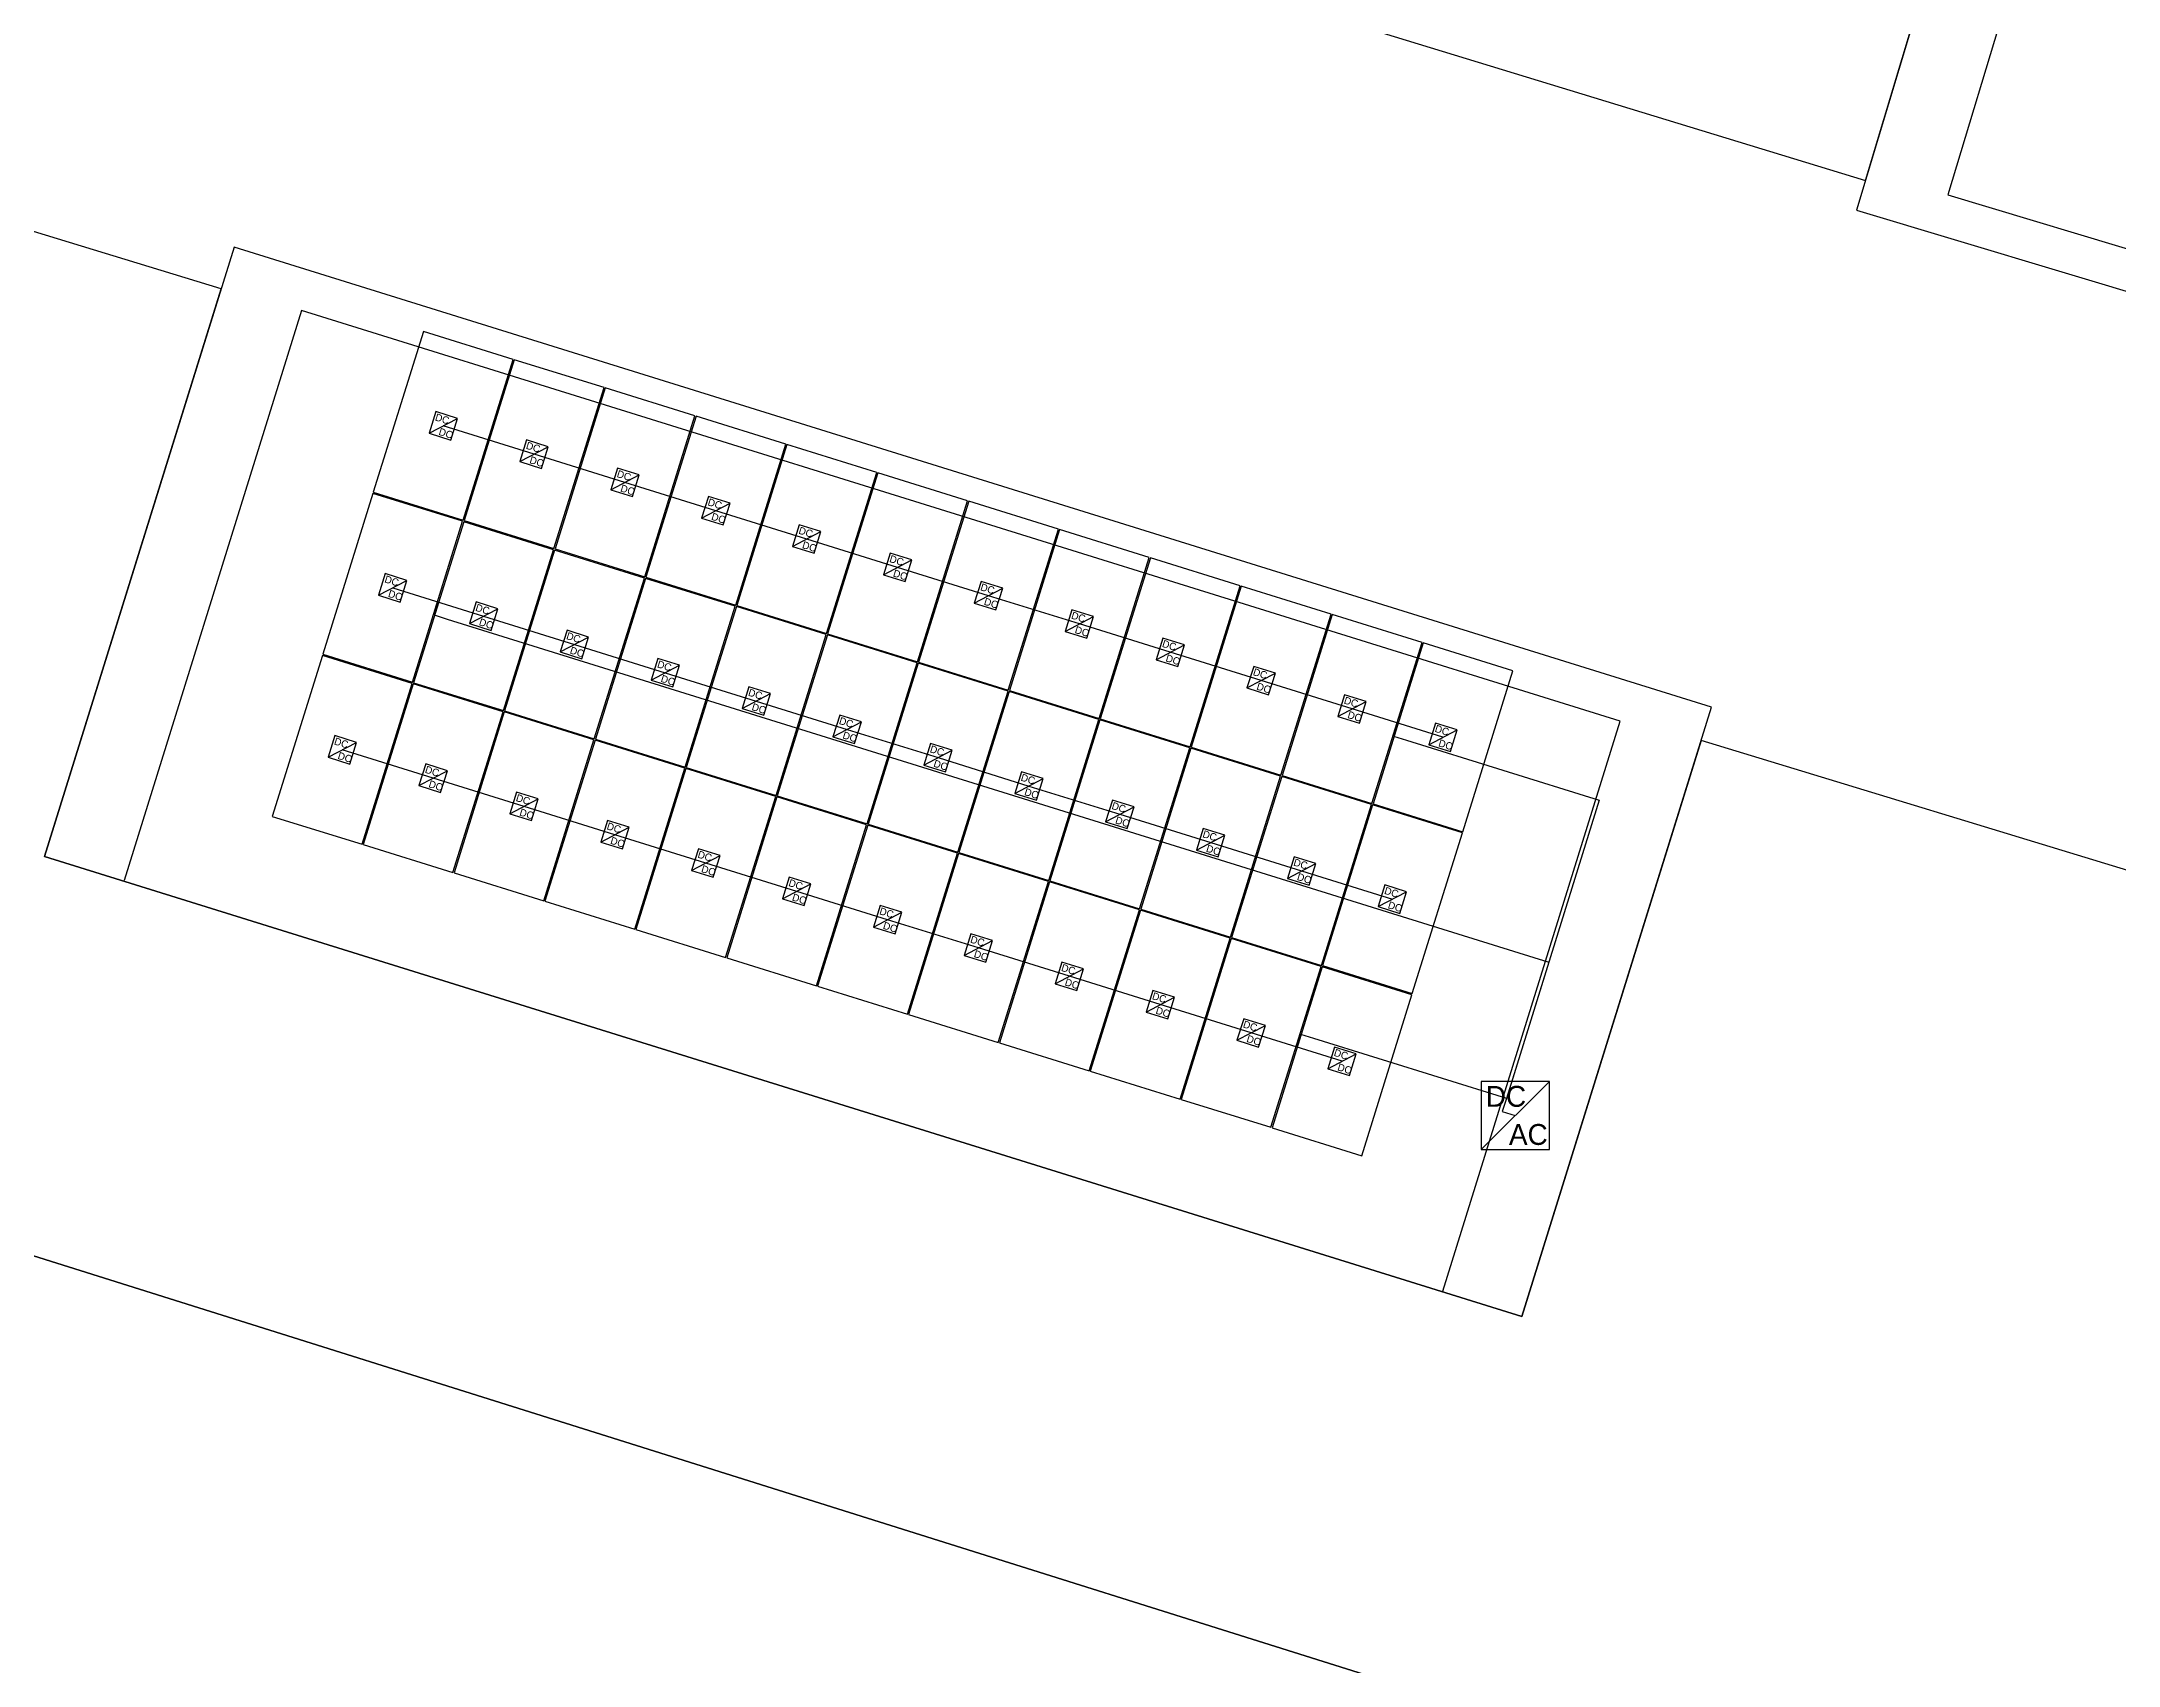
# Model space of a CAD drawing. Header units: feet. Extents: x -156 to 33, y -117 to 115.
# Drawn here: x -101.7 to -26.7, y -13.8 to 44.9 of the extents above; entities that cross this region are included whole.
import ezdxf

# ---------------------------------------------------------------- set-up
doc = ezdxf.new("R2010")
doc.units = ezdxf.units.FT
for name, color, linetype in [('Buildings', 7, 'CONTINUOUS'), ('Connections', 7, 'CONTINUOUS'), ('Inverters', 7, 'CONTINUOUS'), ('Modules', 7, 'CONTINUOUS'), ('Setbacks', 7, 'CONTINUOUS'), ('Strings', 7, 'CONTINUOUS')]:
    doc.layers.add(name, color=color, linetype=linetype)

msp = doc.modelspace()

# ---------------------------------------------------------------- linework, layer by layer
at = {"layer": 'Buildings', "color": 252}
for p, q in [((-30.791, 56.515), (-36.13, 38.785)), ((-35.809, 39.851), (-30.791, 56.515)), ((-59.374, 47.063), (-35.809, 39.851)), ((-95.236, 35.936), (-124.087, 44.741)), ((-36.13, 38.785), (-5.234, 29.483)), ((-94.766, 37.446), (-101.628, 15.417)), ((-41.368, 20.813), (-94.766, 37.446)), ((-101.628, 15.417), (-95.236, 35.936)), ((-48.23, -1.215), (-41.368, 20.813)), ((-41.743, 19.611), (-48.23, -1.215)), ((-12.538, 10.699), (-41.743, 19.611)), ((-48.23, -1.215), (-101.628, 15.417)), ((-101.628, 15.417), (-48.23, -1.215)), ((-107.942, 2.848), (-48.809, -15.751)), ((-48.809, -15.751), (-107.942, 2.848))]:
    msp.add_line(p, q, dxfattribs=at)
at = {"layer": 'Connections', "color": 91}
for p, q in [((-87.396, 24.618), (-87.543, 24.148)), ((-87.543, 24.148), (-87.073, 24.002)), ((-87.073, 24.002), (-47.255, 11.599)), ((-52.721, 20.241), (-52.867, 19.771)), ((-52.867, 19.771), (-52.397, 19.624)), ((-52.397, 19.624), (-45.431, 17.454)), ((-45.431, 17.454), (-48.788, 6.675)), ((-47.255, 11.599), (-48.788, 6.675)), ((-56.37, 8.53), (-56.223, 9)), ((-56.223, 9), (-55.753, 8.853)), ((-55.753, 8.853), (-48.786, 6.683)), ((-48.788, 6.675), (-48.934, 6.205)), ((-48.788, 6.675), (-48.934, 6.205)), ((-48.788, 6.675), (-48.934, 6.205)), ((-48.934, 6.205), (-48.465, 6.059)), ((-48.934, 6.205), (-48.465, 6.059)), ((-48.934, 6.205), (-48.465, 6.059)), ((-48.786, 6.683), (-48.788, 6.675))]:
    msp.add_line(p, q, dxfattribs=at)
at = {"layer": 'Inverters'}
for p, q in [((-47.234, 7.289), (-49.695, 7.289)), ((-49.695, 7.289), (-49.695, 4.829)), ((-49.695, 4.829), (-47.234, 7.289)), ((-47.234, 4.829), (-47.234, 7.289)), ((-49.695, 4.829), (-47.234, 4.829))]:
    msp.add_line(p, q, dxfattribs=at)
at = {"layer": 'Modules', "color": 254}
for p, q in [((-87.929, 34.399), (-89.741, 28.582)), ((-84.684, 33.389), (-87.929, 34.399)), ((-86.496, 27.571), (-84.684, 33.389)), ((-84.645, 33.377), (-86.457, 27.56)), ((-81.4, 32.366), (-84.645, 33.377)), ((-83.212, 26.549), (-81.4, 32.366)), ((-81.36, 32.354), (-83.172, 26.537)), ((-78.115, 31.343), (-81.36, 32.354)), ((-87.482, 31.499), (-87.726, 30.716)), ((-87.726, 30.716), (-86.699, 31.255)), ((-86.699, 31.255), (-87.482, 31.499)), ((-86.943, 30.472), (-86.699, 31.255)), ((-79.927, 25.526), (-78.115, 31.343)), ((-78.075, 31.332), (-79.887, 25.514)), ((-74.83, 30.321), (-78.075, 31.332)), ((-87.726, 30.716), (-86.943, 30.472)), ((-84.198, 30.476), (-84.442, 29.693)), ((-84.442, 29.693), (-83.415, 30.232)), ((-83.415, 30.232), (-84.198, 30.476)), ((-83.659, 29.449), (-83.415, 30.232)), ((-76.642, 24.503), (-74.83, 30.321)), ((-74.791, 30.305), (-76.603, 24.488)), ((-71.546, 29.294), (-74.791, 30.305)), ((-84.442, 29.693), (-83.659, 29.449)), ((-80.913, 29.454), (-81.157, 28.671)), ((-80.13, 29.21), (-80.913, 29.454)), ((-73.358, 23.477), (-71.546, 29.294)), ((-71.506, 29.283), (-73.318, 23.465)), ((-68.261, 28.272), (-71.506, 29.283)), ((-89.755, 28.545), (-91.567, 22.728)), ((-86.51, 27.534), (-89.755, 28.545)), ((-89.741, 28.582), (-86.496, 27.571)), ((-81.157, 28.671), (-80.13, 29.21)), ((-81.157, 28.671), (-80.374, 28.427)), ((-80.374, 28.427), (-80.13, 29.21)), ((-77.628, 28.431), (-77.872, 27.648)), ((-77.872, 27.648), (-76.845, 28.187)), ((-76.845, 28.187), (-77.628, 28.431)), ((-77.089, 27.404), (-76.845, 28.187)), ((-70.073, 22.455), (-68.261, 28.272)), ((-68.221, 28.26), (-70.033, 22.443)), ((-64.976, 27.249), (-68.221, 28.26)), ((-88.322, 21.717), (-86.51, 27.534)), ((-86.471, 27.519), (-88.283, 21.701)), ((-83.225, 26.508), (-86.471, 27.519)), ((-86.457, 27.56), (-83.212, 26.549)), ((-77.872, 27.648), (-77.089, 27.404)), ((-74.344, 27.405), (-74.588, 26.622)), ((-74.588, 26.622), (-73.561, 27.161)), ((-73.561, 27.161), (-74.344, 27.405)), ((-73.805, 26.378), (-73.561, 27.161)), ((-66.788, 21.432), (-64.976, 27.249)), ((-64.937, 27.237), (-66.749, 21.42)), ((-61.692, 26.227), (-64.937, 27.237)), ((-85.037, 20.691), (-83.225, 26.508)), ((-83.186, 26.496), (-84.998, 20.679)), ((-79.941, 25.485), (-83.186, 26.496)), ((-83.172, 26.537), (-79.927, 25.526)), ((-74.588, 26.622), (-73.805, 26.378)), ((-71.059, 26.382), (-71.303, 25.599)), ((-70.276, 26.138), (-71.059, 26.382)), ((-89.308, 25.644), (-89.552, 24.861)), ((-88.525, 25.4), (-89.308, 25.644)), ((-71.303, 25.599), (-70.276, 26.138)), ((-71.303, 25.599), (-70.52, 25.355)), ((-70.52, 25.355), (-70.276, 26.138)), ((-63.504, 20.409), (-61.692, 26.227)), ((-61.652, 26.215), (-63.464, 20.398)), ((-58.407, 25.204), (-61.652, 26.215)), ((-89.552, 24.861), (-88.525, 25.4)), ((-89.552, 24.861), (-88.769, 24.617)), ((-88.769, 24.617), (-88.525, 25.4)), ((-81.753, 19.668), (-79.941, 25.485)), ((-79.901, 25.473), (-81.713, 19.656)), ((-76.656, 24.463), (-79.901, 25.473)), ((-79.887, 25.514), (-76.642, 24.503)), ((-67.774, 25.36), (-68.018, 24.576)), ((-68.018, 24.576), (-66.991, 25.116)), ((-66.991, 25.116), (-67.774, 25.36)), ((-67.235, 24.333), (-66.991, 25.116)), ((-60.219, 19.387), (-58.407, 25.204)), ((-58.367, 25.192), (-60.179, 19.375)), ((-55.122, 24.181), (-58.367, 25.192)), ((-86.024, 24.618), (-86.267, 23.835)), ((-86.267, 23.835), (-85.24, 24.374)), ((-85.24, 24.374), (-86.024, 24.618)), ((-85.484, 23.591), (-85.24, 24.374)), ((-78.468, 18.645), (-76.656, 24.463)), ((-76.614, 24.451), (-78.426, 18.634)), ((-73.368, 23.44), (-76.614, 24.451)), ((-76.603, 24.488), (-73.358, 23.477)), ((-68.018, 24.576), (-67.235, 24.333)), ((-64.49, 24.337), (-64.734, 23.554)), ((-64.734, 23.554), (-63.707, 24.093)), ((-63.707, 24.093), (-64.49, 24.337)), ((-63.951, 23.31), (-63.707, 24.093)), ((-56.934, 18.364), (-55.122, 24.181)), ((-55.08, 24.166), (-56.892, 18.349)), ((-51.835, 23.155), (-55.08, 24.166)), ((-86.267, 23.835), (-85.484, 23.591)), ((-82.739, 23.596), (-82.983, 22.812)), ((-82.983, 22.812), (-81.956, 23.352)), ((-81.956, 23.352), (-82.739, 23.596)), ((-82.2, 22.568), (-81.956, 23.352)), ((-75.181, 17.623), (-73.368, 23.44)), ((-73.329, 23.428), (-75.141, 17.611)), ((-70.084, 22.417), (-73.329, 23.428)), ((-73.318, 23.465), (-70.073, 22.455)), ((-64.734, 23.554), (-63.951, 23.31)), ((-61.205, 23.314), (-61.449, 22.531)), ((-60.422, 23.07), (-61.205, 23.314)), ((-91.578, 22.687), (-93.39, 16.869)), ((-88.333, 21.676), (-91.578, 22.687)), ((-91.567, 22.728), (-88.322, 21.717)), ((-82.983, 22.812), (-82.2, 22.568)), ((-79.454, 22.573), (-79.698, 21.79)), ((-78.671, 22.329), (-79.454, 22.573)), ((-61.449, 22.531), (-60.422, 23.07)), ((-61.449, 22.531), (-60.666, 22.287)), ((-60.666, 22.287), (-60.422, 23.07)), ((-53.647, 17.338), (-51.835, 23.155)), ((-51.795, 23.143), (-53.607, 17.326)), ((-48.55, 22.133), (-51.795, 23.143)), ((-79.698, 21.79), (-78.671, 22.329)), ((-79.698, 21.79), (-78.915, 21.546)), ((-78.915, 21.546), (-78.671, 22.329)), ((-71.896, 16.6), (-70.084, 22.417)), ((-70.044, 22.406), (-71.856, 16.588)), ((-66.799, 21.395), (-70.044, 22.406)), ((-70.033, 22.443), (-66.788, 21.432)), ((-57.92, 22.292), (-58.164, 21.509)), ((-58.164, 21.509), (-57.137, 22.048)), ((-57.137, 22.048), (-57.92, 22.292)), ((-57.381, 21.265), (-57.137, 22.048)), ((-50.362, 16.315), (-48.55, 22.133)), ((-90.145, 15.859), (-88.333, 21.676)), ((-88.293, 21.664), (-90.105, 15.847)), ((-85.048, 20.653), (-88.293, 21.664)), ((-88.283, 21.701), (-85.037, 20.691)), ((-76.167, 21.55), (-76.411, 20.767)), ((-76.411, 20.767), (-75.384, 21.306)), ((-75.384, 21.306), (-76.167, 21.55)), ((-75.627, 20.523), (-75.384, 21.306)), ((-68.611, 15.577), (-66.799, 21.395)), ((-66.76, 21.379), (-68.572, 15.562)), ((-63.514, 20.368), (-66.76, 21.379)), ((-66.749, 21.42), (-63.504, 20.409)), ((-58.164, 21.509), (-57.381, 21.265)), ((-54.633, 21.265), (-54.877, 20.482)), ((-54.877, 20.482), (-53.85, 21.021)), ((-53.85, 21.021), (-54.633, 21.265)), ((-54.094, 20.238), (-53.85, 21.021)), ((-86.86, 14.836), (-85.048, 20.653)), ((-85.009, 20.642), (-86.821, 14.824)), ((-81.764, 19.631), (-85.009, 20.642)), ((-84.998, 20.679), (-81.753, 19.668)), ((-76.411, 20.767), (-75.627, 20.523)), ((-72.882, 20.528), (-73.126, 19.745)), ((-73.126, 19.745), (-72.099, 20.284)), ((-72.099, 20.284), (-72.882, 20.528)), ((-72.343, 19.501), (-72.099, 20.284)), ((-65.327, 14.551), (-63.514, 20.368)), ((-63.475, 20.357), (-65.287, 14.539)), ((-60.23, 19.346), (-63.475, 20.357)), ((-63.464, 20.398), (-60.219, 19.387)), ((-54.877, 20.482), (-54.094, 20.238)), ((-91.131, 19.786), (-91.375, 19.003)), ((-91.375, 19.003), (-90.348, 19.542)), ((-90.348, 19.542), (-91.131, 19.786)), ((-90.592, 18.759), (-90.348, 19.542)), ((-83.576, 13.813), (-81.764, 19.631)), ((-81.724, 19.619), (-83.536, 13.802)), ((-78.479, 18.608), (-81.724, 19.619)), ((-81.713, 19.656), (-78.468, 18.645)), ((-73.126, 19.745), (-72.343, 19.501)), ((-51.348, 20.243), (-51.592, 19.46)), ((-51.592, 19.46), (-50.565, 19.999)), ((-50.565, 19.999), (-51.348, 20.243)), ((-50.809, 19.216), (-50.565, 19.999)), ((-91.375, 19.003), (-90.592, 18.759)), ((-69.597, 19.505), (-69.841, 18.722)), ((-69.841, 18.722), (-68.814, 19.261)), ((-68.814, 19.261), (-69.597, 19.505)), ((-69.058, 18.478), (-68.814, 19.261)), ((-62.042, 13.529), (-60.23, 19.346)), ((-60.19, 19.334), (-62.002, 13.517)), ((-56.945, 18.323), (-60.19, 19.334)), ((-60.179, 19.375), (-56.934, 18.364)), ((-51.592, 19.46), (-50.809, 19.216)), ((-87.846, 18.764), (-88.09, 17.981)), ((-88.09, 17.981), (-87.063, 18.52)), ((-87.063, 18.52), (-87.846, 18.764)), ((-87.307, 17.737), (-87.063, 18.52)), ((-80.291, 12.791), (-78.479, 18.608)), ((-78.439, 18.596), (-80.251, 12.779)), ((-75.194, 17.585), (-78.439, 18.596)), ((-78.426, 18.634), (-75.181, 17.623)), ((-69.841, 18.722), (-69.058, 18.478)), ((-66.313, 18.479), (-66.557, 17.696)), ((-66.557, 17.696), (-65.53, 18.235)), ((-65.53, 18.235), (-66.313, 18.479)), ((-65.773, 17.452), (-65.53, 18.235)), ((-58.757, 12.506), (-56.945, 18.323)), ((-56.906, 18.311), (-58.718, 12.494)), ((-53.66, 17.301), (-56.906, 18.311)), ((-56.892, 18.349), (-53.647, 17.338)), ((-88.09, 17.981), (-87.307, 17.737)), ((-84.562, 17.741), (-84.806, 16.958)), ((-84.806, 16.958), (-83.779, 17.497)), ((-83.779, 17.497), (-84.562, 17.741)), ((-84.023, 16.714), (-83.779, 17.497)), ((-77.006, 11.768), (-75.194, 17.585)), ((-75.155, 17.57), (-76.967, 11.753)), ((-71.91, 16.559), (-75.155, 17.57)), ((-75.141, 17.611), (-71.896, 16.6)), ((-66.557, 17.696), (-65.773, 17.452)), ((-63.028, 17.456), (-63.272, 16.673)), ((-62.245, 17.212), (-63.028, 17.456)), ((-55.472, 11.483), (-53.66, 17.301)), ((-53.621, 17.289), (-55.433, 11.472)), ((-50.376, 16.278), (-53.621, 17.289)), ((-53.607, 17.326), (-50.362, 16.315)), ((-93.39, 16.869), (-90.145, 15.859)), ((-84.806, 16.958), (-84.023, 16.714)), ((-81.277, 16.718), (-81.521, 15.935)), ((-80.494, 16.474), (-81.277, 16.718)), ((-73.722, 10.742), (-71.91, 16.559)), ((-71.87, 16.547), (-73.682, 10.73)), ((-68.625, 15.537), (-71.87, 16.547)), ((-71.856, 16.588), (-68.611, 15.577)), ((-63.272, 16.673), (-62.245, 17.212)), ((-63.272, 16.673), (-62.489, 16.429)), ((-62.489, 16.429), (-62.245, 17.212)), ((-90.105, 15.847), (-86.86, 14.836)), ((-81.521, 15.935), (-80.494, 16.474)), ((-81.521, 15.935), (-80.738, 15.691)), ((-80.738, 15.691), (-80.494, 16.474)), ((-59.743, 16.434), (-59.987, 15.65)), ((-59.987, 15.65), (-58.96, 16.19)), ((-58.96, 16.19), (-59.743, 16.434)), ((-59.204, 15.406), (-58.96, 16.19)), ((-52.188, 10.461), (-50.376, 16.278)), ((-77.992, 15.696), (-78.236, 14.913)), ((-78.236, 14.913), (-77.209, 15.452)), ((-77.209, 15.452), (-77.992, 15.696)), ((-77.453, 14.669), (-77.209, 15.452)), ((-70.437, 9.719), (-68.625, 15.537)), ((-68.585, 15.525), (-70.397, 9.708)), ((-65.34, 14.514), (-68.585, 15.525)), ((-68.572, 15.562), (-65.327, 14.551)), ((-59.987, 15.65), (-59.204, 15.406)), ((-56.459, 15.411), (-56.703, 14.628)), ((-56.703, 14.628), (-55.676, 15.167)), ((-55.676, 15.167), (-56.459, 15.411)), ((-55.919, 14.384), (-55.676, 15.167)), ((-86.821, 14.824), (-83.576, 13.813)), ((-78.236, 14.913), (-77.453, 14.669)), ((-74.708, 14.669), (-74.952, 13.886)), ((-74.952, 13.886), (-73.925, 14.426)), ((-73.925, 14.426), (-74.708, 14.669)), ((-74.169, 13.642), (-73.925, 14.426)), ((-67.152, 8.697), (-65.34, 14.514)), ((-65.298, 14.502), (-67.11, 8.685)), ((-62.053, 13.491), (-65.298, 14.502)), ((-65.287, 14.539), (-62.042, 13.529)), ((-56.703, 14.628), (-55.919, 14.384)), ((-53.174, 14.388), (-53.418, 13.605)), ((-52.391, 14.144), (-53.174, 14.388)), ((-83.536, 13.802), (-80.291, 12.791)), ((-74.952, 13.886), (-74.169, 13.642)), ((-71.423, 13.647), (-71.667, 12.864)), ((-70.64, 13.403), (-71.423, 13.647)), ((-62.002, 13.517), (-58.757, 12.506)), ((-53.418, 13.605), (-52.391, 14.144)), ((-53.418, 13.605), (-52.635, 13.361)), ((-52.635, 13.361), (-52.391, 14.144)), ((-80.251, 12.779), (-77.006, 11.768)), ((-71.667, 12.864), (-70.64, 13.403)), ((-71.667, 12.864), (-70.884, 12.62)), ((-70.884, 12.62), (-70.64, 13.403)), ((-63.865, 7.674), (-62.053, 13.491)), ((-62.013, 13.48), (-63.825, 7.662)), ((-58.768, 12.469), (-62.013, 13.48)), ((-68.138, 12.624), (-68.382, 11.841)), ((-68.382, 11.841), (-67.355, 12.38)), ((-67.355, 12.38), (-68.138, 12.624)), ((-67.599, 11.597), (-67.355, 12.38)), ((-60.58, 6.651), (-58.768, 12.469)), ((-58.729, 12.457), (-60.541, 6.64)), ((-55.483, 11.446), (-58.729, 12.457)), ((-58.718, 12.494), (-55.472, 11.483)), ((-76.967, 11.753), (-73.722, 10.742)), ((-68.382, 11.841), (-67.599, 11.597)), ((-64.851, 11.602), (-65.095, 10.819)), ((-65.095, 10.819), (-64.068, 11.358)), ((-64.068, 11.358), (-64.851, 11.602)), ((-64.312, 10.575), (-64.068, 11.358)), ((-57.295, 5.629), (-55.483, 11.446)), ((-55.444, 11.431), (-57.256, 5.613)), ((-52.199, 10.42), (-55.444, 11.431)), ((-55.433, 11.472), (-52.188, 10.461)), ((-73.682, 10.73), (-70.437, 9.719)), ((-65.095, 10.819), (-64.312, 10.575)), ((-61.566, 10.579), (-61.81, 9.796)), ((-60.783, 10.335), (-61.566, 10.579)), ((-61.81, 9.796), (-60.783, 10.335)), ((-61.81, 9.796), (-61.027, 9.552)), ((-61.027, 9.552), (-60.783, 10.335)), ((-54.011, 4.603), (-52.199, 10.42)), ((-70.397, 9.708), (-67.152, 8.697)), ((-58.282, 9.556), (-58.525, 8.773)), ((-58.525, 8.773), (-57.498, 9.312)), ((-57.498, 9.312), (-58.282, 9.556)), ((-57.742, 8.529), (-57.498, 9.312)), ((-67.11, 8.685), (-63.865, 7.674)), ((-58.525, 8.773), (-57.742, 8.529)), ((-54.997, 8.53), (-55.241, 7.747)), ((-55.241, 7.747), (-54.214, 8.286)), ((-54.214, 8.286), (-54.997, 8.53)), ((-54.458, 7.503), (-54.214, 8.286)), ((-63.825, 7.662), (-60.58, 6.651)), ((-55.241, 7.747), (-54.458, 7.503)), ((-60.541, 6.64), (-57.295, 5.629)), ((-57.256, 5.613), (-54.011, 4.603))]:
    msp.add_line(p, q, dxfattribs=at)
at = {"layer": 'Setbacks', "color": 2}
for p, q in [((-27.925, 55.618), (-32.826, 39.339)), ((-32.826, 39.339), (-7.682, 31.768)), ((-92.332, 35.16), (-98.75, 14.556)), ((-44.67, 20.314), (-92.332, 35.16)), ((-51.088, -0.291), (-44.67, 20.314))]:
    msp.add_line(p, q, dxfattribs=at)
at = {"layer": 'Strings', "color": 11}
for p, q in [((-83.928, 29.963), (-87.213, 30.985)), ((-80.644, 28.94), (-83.928, 29.963)), ((-77.359, 27.918), (-80.644, 28.94)), ((-74.074, 26.891), (-77.359, 27.918)), ((-70.789, 25.869), (-74.074, 26.891)), ((-67.505, 24.846), (-70.789, 25.869)), ((-89.039, 25.131), (-85.754, 24.105)), ((-64.22, 23.823), (-67.505, 24.846)), ((-85.754, 24.105), (-82.469, 23.082)), ((-60.935, 22.801), (-64.22, 23.823)), ((-82.469, 23.082), (-79.185, 22.059)), ((-57.651, 21.778), (-60.935, 22.801)), ((-79.185, 22.059), (-75.897, 21.037)), ((-54.363, 20.752), (-57.651, 21.778)), ((-75.897, 21.037), (-72.612, 20.014)), ((-51.079, 19.729), (-54.363, 20.752)), ((-72.612, 20.014), (-69.328, 18.992)), ((-87.577, 18.25), (-90.862, 19.273)), ((-69.328, 18.992), (-66.043, 17.965)), ((-84.292, 17.227), (-87.577, 18.25)), ((-66.043, 17.965), (-62.758, 16.943)), ((-81.008, 16.205), (-84.292, 17.227)), ((-62.758, 16.943), (-59.474, 15.92)), ((-77.723, 15.182), (-81.008, 16.205)), ((-59.474, 15.92), (-56.189, 14.897)), ((-74.438, 14.156), (-77.723, 15.182)), ((-56.189, 14.897), (-52.904, 13.875)), ((-71.154, 13.133), (-74.438, 14.156)), ((-67.869, 12.111), (-71.154, 13.133)), ((-64.581, 11.088), (-67.869, 12.111)), ((-61.297, 10.066), (-64.581, 11.088)), ((-58.012, 9.043), (-61.297, 10.066)), ((-54.727, 8.017), (-58.012, 9.043))]:
    msp.add_line(p, q, dxfattribs=at)

# ---------------------------------------------------------------- texts
at = {"layer": 'Inverters'}
for s, p in [('DC', (-49.531, 6.371)), ('AC', (-48.694, 4.993))]:
    msp.add_text(s, height=0.7546, dxfattribs=at).set_placement(p)
at = {"layer": 'Modules'}
for p in [(-87.528, 31.187), (-87.398, 30.665), (-84.243, 30.164), (-84.114, 29.643), (-80.959, 29.141), (-80.829, 28.62), (-77.674, 28.119), (-77.544, 27.597), (-74.389, 27.093), (-74.26, 26.571), (-71.105, 26.07), (-89.354, 25.332), (-70.975, 25.548), (-89.224, 24.811), (-67.82, 25.047), (-86.069, 24.306), (-85.94, 23.784), (-67.69, 24.526), (-64.535, 24.025), (-82.785, 23.283), (-64.406, 23.503), (-82.655, 22.762), (-61.251, 23.002), (-61.121, 22.481), (-79.5, 22.261), (-79.37, 21.739), (-57.966, 21.979), (-76.212, 21.238), (-57.836, 21.458), (-54.679, 20.953), (-76.083, 20.717), (-72.928, 20.215), (-54.549, 20.432), (-91.177, 19.474), (-72.798, 19.694), (-51.394, 19.931), (-51.264, 19.409), (-91.047, 18.953), (-69.643, 19.193), (-69.513, 18.671), (-87.892, 18.451), (-87.762, 17.93), (-66.358, 18.167), (-84.607, 17.429), (-66.229, 17.645), (-63.074, 17.144), (-84.478, 16.907), (-81.323, 16.406), (-62.944, 16.622), (-81.193, 15.885), (-59.789, 16.121), (-59.659, 15.6), (-78.038, 15.384), (-77.908, 14.862), (-56.504, 15.099), (-74.753, 14.357), (-56.375, 14.577), (-53.22, 14.076), (-74.624, 13.836), (-71.469, 13.335), (-53.09, 13.555), (-71.339, 12.813), (-68.184, 12.312), (-68.054, 11.791), (-64.897, 11.289), (-64.767, 10.768), (-61.612, 10.267), (-61.482, 9.745), (-58.327, 9.244), (-58.198, 8.723), (-55.043, 8.218), (-54.913, 7.696)]:
    msp.add_text('DC', height=0.2625, rotation=-17.30128, dxfattribs=at).set_placement(p)

doc.saveas('drawing.dxf')
